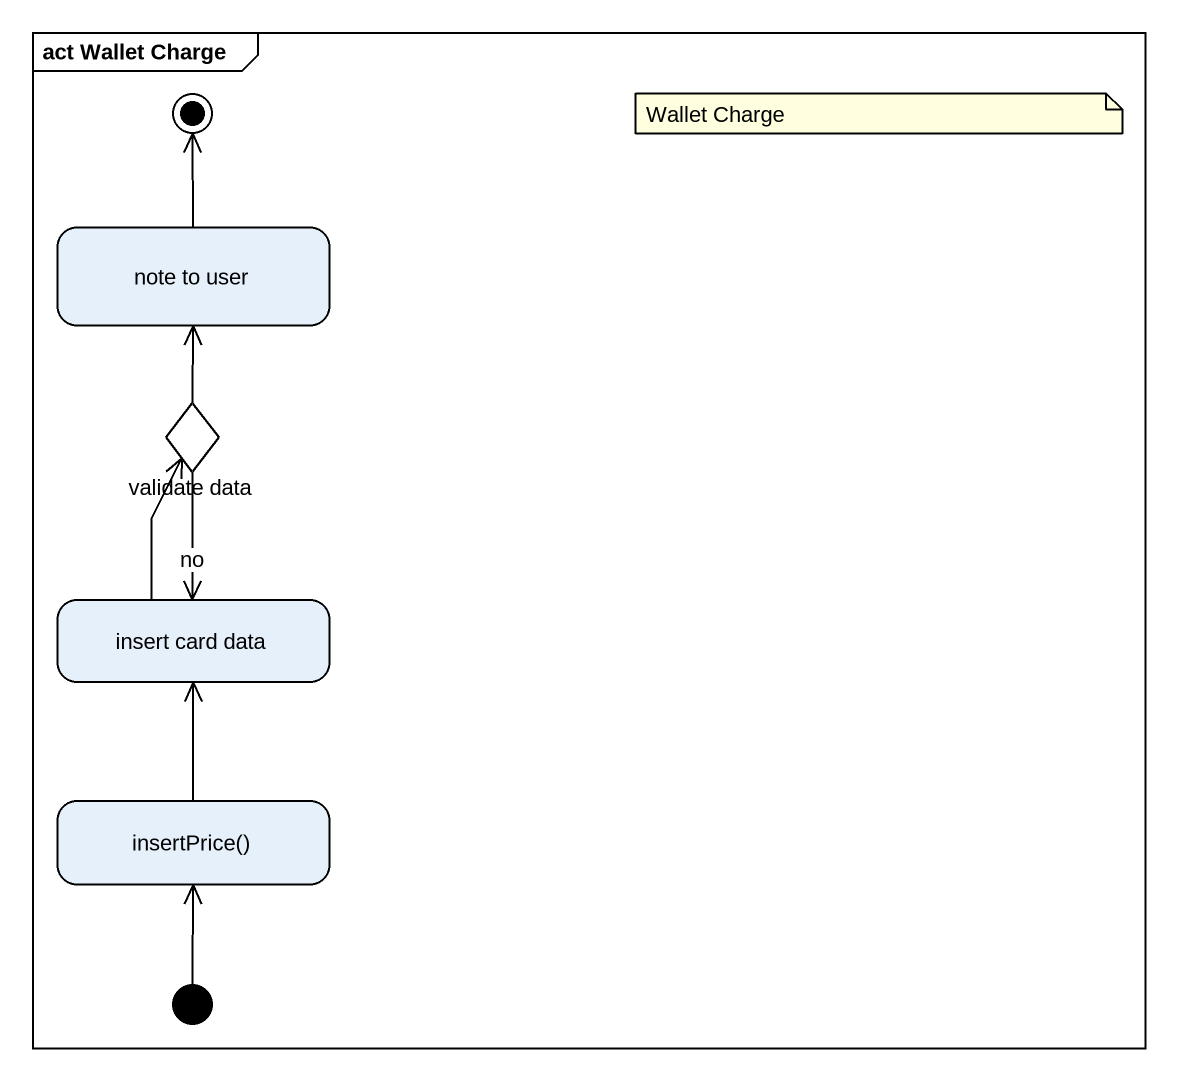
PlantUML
@startuml
mainframe act Wallet Charge
hide empty description
state "note to user" as note_to_user
state "validate data" as validate_data <<choice>>
state "insert card data" as insert_card_data
state "insertPrice()" as insertPrice
[*] -up-> insertPrice
validate_data -up-> note_to_user
validate_data --> insert_card_data : no
insert_card_data -up-> validate_data
insertPrice -up-> insert_card_data
note_to_user -up-> [*]
note as N1
  Wallet Charge
end note
@enduml
